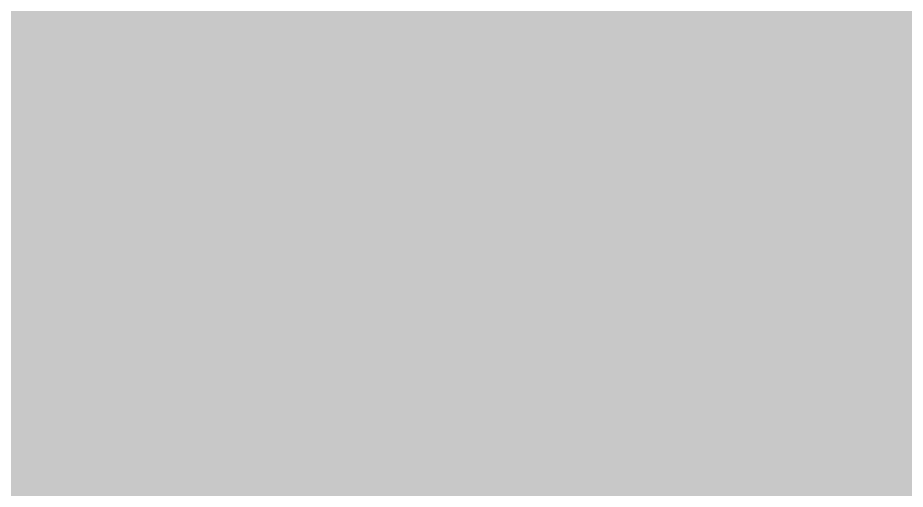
# Model space of a CAD drawing. Header units: inches. Extents: x 288635 to 693176, y 676945 to 1601077.
# Drawn here: x 504288 to 505400, y 1139702 to 1140292 of the extents above; entities that cross this region are included whole.
import ezdxf

# ---------------------------------------------------------------- set-up
doc = ezdxf.new("R2010")
doc.units = ezdxf.units.IN
doc.header["$MEASUREMENT"] = 0

msp = doc.modelspace()

# ---------------------------------------------------------------- hatches: boundary and pattern name
for points in [[(504098.3251, 1138116.8153), (503812.5746, 1137783.4396), (503286.4412, 1137345.706), (504144.9629, 1136761.5049), (504851.0844, 1136390.6641), (505409.8855, 1136309.384), (505745.1661, 1136309.384), (506146.487, 1136375.4241), (506547.8078, 1136598.9445), (506903.4085, 1136903.7452), (507167.569, 1137386.3461), (507253.9292, 1137950.2272), (507228.5291, 1138295.6679), (507116.7689, 1138585.2285), (506994.8486, 1138905.2692), (506674.808, 1139474.2303), (506395.4074, 1140022.8714), (506243.0071, 1140408.9522), (507037.9165, 1140422.6553), (507218.3761, 1140425.7662), (507264.8103, 1140266.3735), (507426.6565, 1140029.5254), (507721.2971, 1139516.4444), (507944.8175, 1139079.5635), (508153.0979, 1138530.9224), (508203.898, 1138119.4416), (508214.0581, 1137743.5208), (508086.4397, 1137349.4729), (508063.7191, 1137304.0318), (507710.9254, 1136598.4442), (507241.5325, 1136061.9951), (506781.4882, 1135765.8229), (506359.8474, 1135588.0225), (505851.8464, 1135440.7022), (505181.285, 1135425.4622), (504739.3241, 1135532.1424), (504124.6429, 1135857.2631), (503484.5616, 1136324.624), (502935.9205, 1136817.385), (502842.9276, 1136275.0999), (502721.0074, 1135665.4987), (502461.9269, 1135269.2579), (502152.0462, 1135030.4974), (501694.8453, 1134862.8571), (501197.0043, 1134827.297), (500678.8433, 1134933.9772), (500241.9624, 1135289.5779), (499769.5215, 1135843.299), (499459.6409, 1136381.7801), (499356.9971, 1136668.6564), (499261.5205, 1136935.5012), (499149.7602, 1137402.8622), (499083.7201, 1138271.5439), (499118.6574, 1138923.7066), (499129.4402, 1139124.9856), (499190.4003, 1139582.1865), (499356.9971, 1139533.1875), (499794.9215, 1139404.3862), (499774.6015, 1138850.6651), (499733.9614, 1138063.2635), (499774.6015, 1137458.7423), (500003.2019, 1136691.6607), (500221.6424, 1136290.3399), (500526.443, 1135970.2993), (500892.2037, 1135756.9389), (501364.6447, 1135670.5787), (501725.3254, 1135721.3788), (502009.806, 1135873.7791), (502162.2063, 1136102.3796), (502289.2065, 1136402.1002), (502360.3267, 1136996.4613), (502324.7666, 1137509.5424), (502284.1265, 1137890.5431), (501979.3259, 1138464.5843), (501395.1247, 1139251.9859), (500394.3627, 1140110.5076), (500606.0917, 1140494.4428), (500775.3635, 1140801.389), (501237.7255, 1140494.4428), (501379.8847, 1140400.0682), (502004.7259, 1139754.9069), (502446.6868, 1139104.6656), (502654.9672, 1138693.1847), (502792.1275, 1138261.3839), (502907.6978, 1137820.4813), (503378.657, 1138233.2322), (503727.9077, 1138825.9), (503807.2829, 1139148.6923), (503849.6163, 1139434.4429), (503749.0744, 1139884.2355), (503479.1989, 1140386.9448), (503429.5844, 1140494.4428), (503365.2084, 1140633.9242), (503161.6983, 1141074.8628), (504204.1587, 1140799.6956), (504274.0358, 1140494.4428), (504304.7005, 1140360.4864), (504374.4327, 1140029.2583), (504452.8675, 1139656.6933), (504500.4926, 1139132.8173), (504474.0342, 1138810.025), (504341.7423, 1138466.066), (504098.3251, 1138116.8153)], [(505745.1661, 1136309.384), (505409.8855, 1136309.384), (504851.0844, 1136390.6641), (504144.9629, 1136761.5049), (503286.4412, 1137345.706), (503812.5746, 1137783.4396), (504098.3251, 1138116.8153), (504341.7423, 1138466.066), (504474.0342, 1138810.025), (504500.4926, 1139132.8173), (504452.8675, 1139656.6933), (504374.4327, 1140029.2583), (504304.7005, 1140360.4864), (504274.0358, 1140494.4428), (504204.1587, 1140799.6956), (504605.4312, 1140683.8328), (505017.2603, 1140596.9141), (505502.7792, 1140494.4428), (505616.3533, 1140470.4724), (506243.0071, 1140408.9522), (506395.4074, 1140022.8714), (506674.808, 1139474.2303), (506994.8486, 1138905.2692), (507116.7689, 1138585.2285), (507228.5291, 1138295.6679), (507253.9292, 1137950.2272), (507167.569, 1137386.3461), (506903.4085, 1136903.7452), (506547.8078, 1136598.9445), (506146.487, 1136375.4241), (505745.1661, 1136309.384)]]:
    msp.add_hatch(color=256).paths.add_polyline_path(points, flags=0)

doc.saveas('drawing.dxf')
